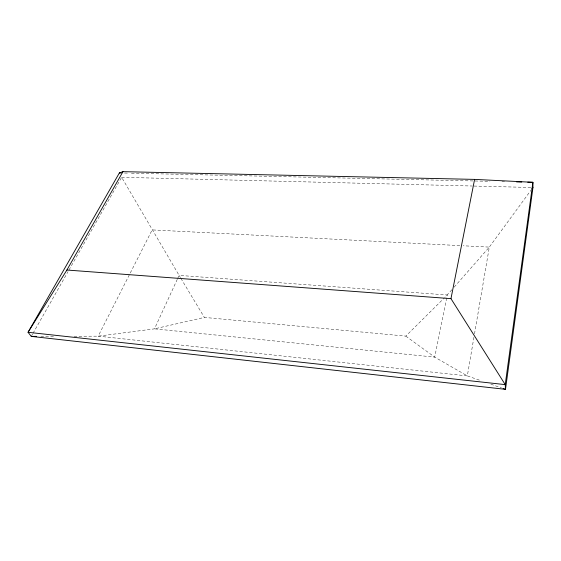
<?xml version="1.0" encoding="UTF-8"?>
<svg xmlns="http://www.w3.org/2000/svg" width="561" height="561" viewBox="0 0 561 561"><rect width="100%" height="100%" fill="white"/><g stroke="black" fill="none" stroke-linecap="round" stroke-linejoin="round"><path stroke-width="0.42" stroke-dasharray="2.81 2.1" d="M473.926 337.273L467.334 375.912L481.135 380.765M474.515 333.837L489.318 247.113L530.895 190.326M177.283 279.322L154.478 328.844L98.175 336.165L73.842 336.242M177.648 278.536L179.099 275.395L121.632 177.297L68.449 270.921M31.262 336.383L32.559 334.097M32.994 333.332L68.021 271.678M451.893 289.735L444.81 297.442M454.193 287.113L489.318 247.113L463.211 245.781M459.796 245.606L152.171 229.905L98.175 336.165L467.334 375.912L434.712 357.126L154.478 328.844L204.379 317.421L405.799 336.116L444.186 298.052M40.827 336.348L53.856 336.305M124.542 173.054L127.992 173.132M131.442 173.209L489.935 181.329M501.99 181.603L504.563 181.659M121.632 177.297L472.285 186.014M473.996 186.056L531.246 187.479M490.875 384.194L501.429 387.903M405.799 336.116L434.712 357.126L447.285 294.981L179.099 275.395L180.453 277.646M180.901 278.396L204.379 317.421"/><path stroke-width="0.84" d="M532.95 187.521L505.489 389.334L31.262 336.383L28.05 332.294L119.374 172.935L122.964 171.666L474.606 179.387L532.915 182.304L532.95 187.521L531.926 188.924M503.056 388.478L505.489 389.334L505.223 384.622L450.967 298.655L474.606 179.387M527.761 182.185L532.915 182.304L505.223 384.622L28.05 332.294L66.892 270.03L122.964 171.666M31.262 336.383L36.479 336.362M119.374 172.935L121.099 172.977M516.59 181.932L521.744 182.052M66.892 270.03L450.967 298.655"/></g></svg>
